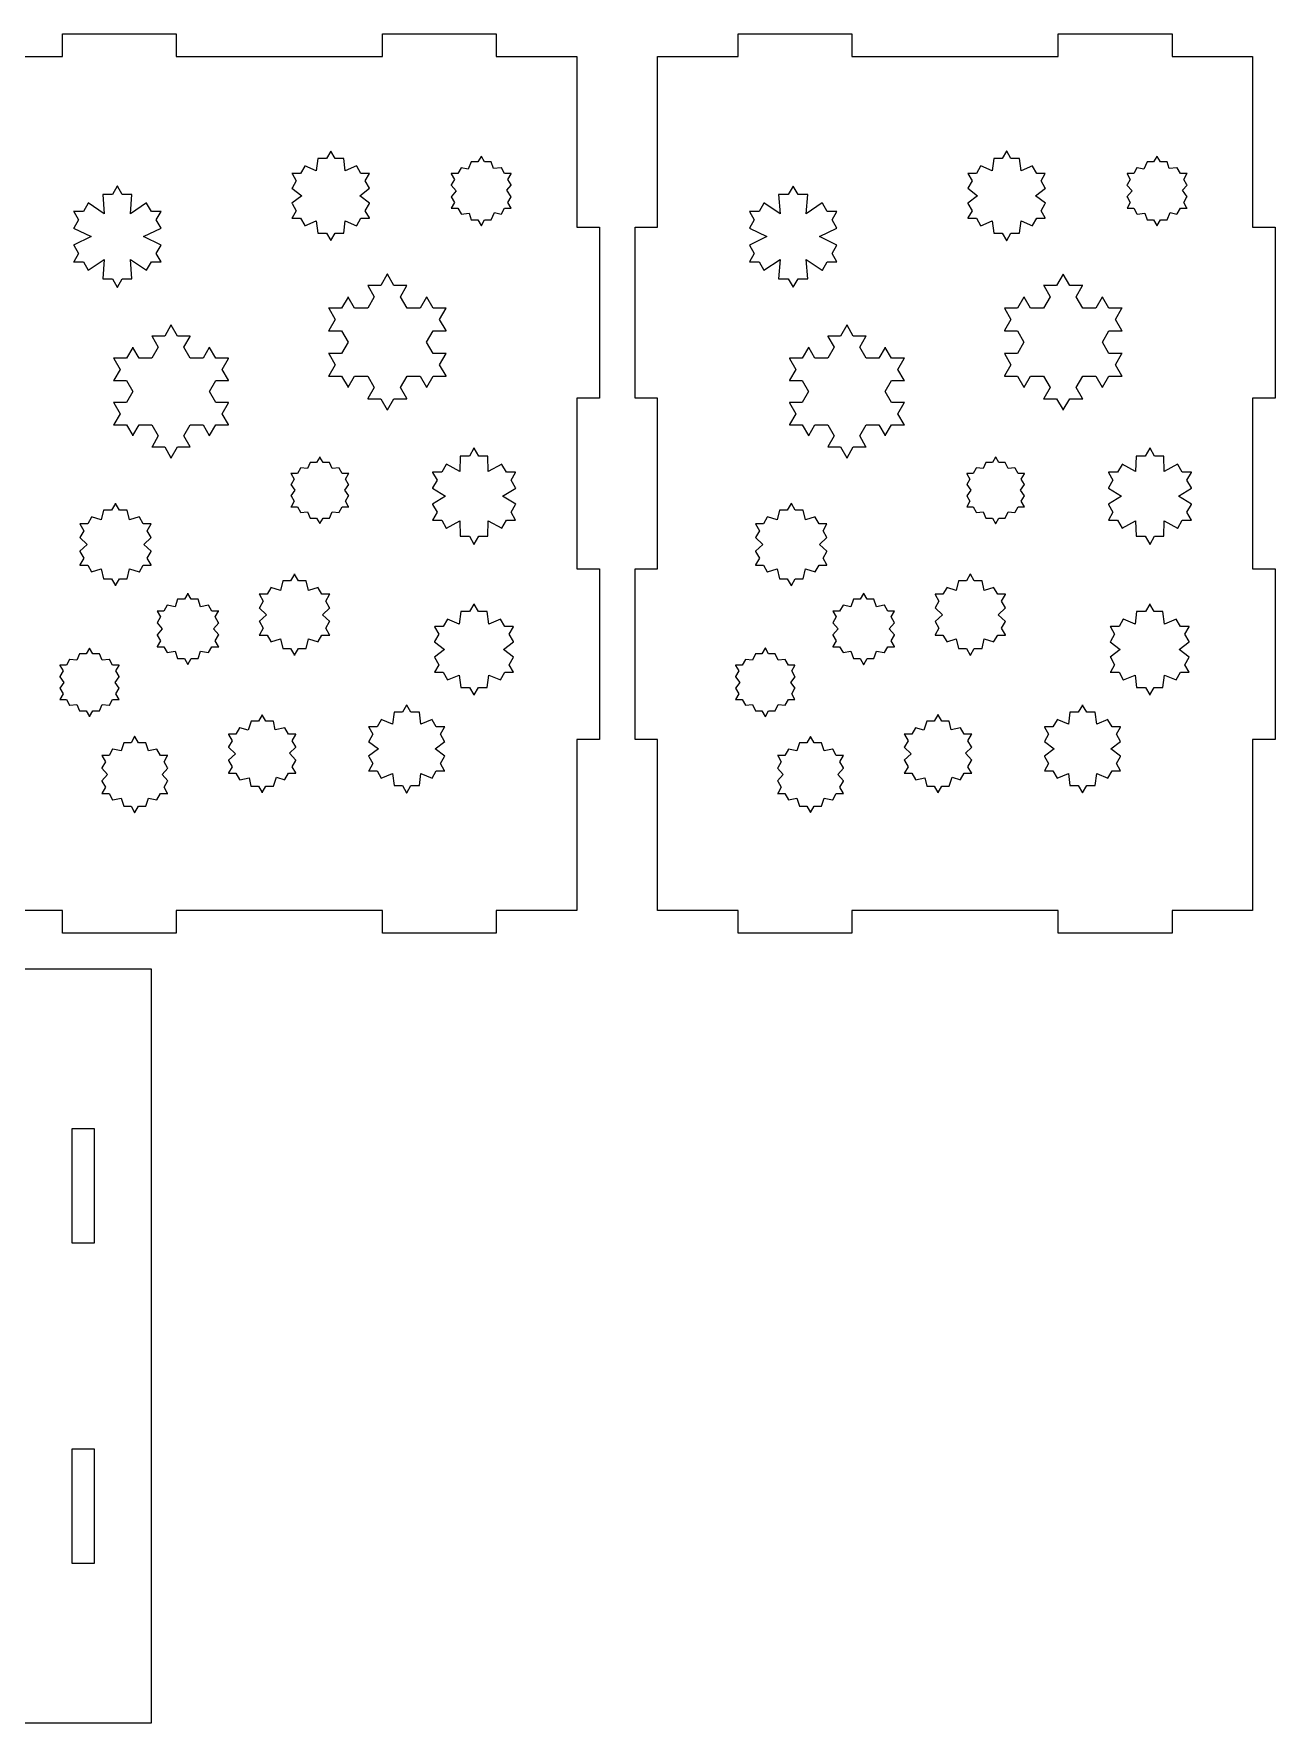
# Model space of a CAD drawing. Header units: millimetres. Extents: x 0 to 375, y -237 to 0.
# Drawn here: x 200.5 to 375, y -237.3 to 0 of the extents above; entities that cross this region are included whole.
import ezdxf

# ---------------------------------------------------------------- set-up
doc = ezdxf.new("R2010")
doc.units = ezdxf.units.MM
doc.layers.add('CUT', color=1, linetype='Continuous')

msp = doc.modelspace()

# ---------------------------------------------------------------- linework, layer by layer
at = {"layer": 'CUT'}
msp.add_lwpolyline([(193.18, -3.17), (204.5, -3.17), (204.5, 0), (220.5, 0), (220.5, -3.17), (249.5, -3.17), (249.5, 0), (265.5, 0), (265.5, -3.17), (276.82, -3.17), (276.82, -27.17), (280, -27.17), (280, -51.17), (276.82, -51.17), (276.82, -75.17), (280, -75.17), (280, -99.17), (276.82, -99.17), (276.82, -123.17), (265.5, -123.17), (265.5, -126.35), (265.5, -126.35), (249.5, -126.35), (249.5, -123.17), (220.5, -123.17), (220.5, -126.35), (204.5, -126.35), (204.5, -123.17), (193.18, -123.17)], dxfattribs=at)
for points in [[(360.5, -126.35), (344.5, -126.35), (344.5, -123.17), (315.5, -123.17), (315.5, -126.35), (299.5, -126.35), (299.5, -123.17), (288.18, -123.17), (288.18, -99.17), (285, -99.17), (285, -75.17), (288.18, -75.17), (288.18, -51.17), (285, -51.17), (285, -27.17), (288.18, -27.17), (288.18, -3.17), (299.5, -3.17), (299.5, 0), (315.5, 0), (315.5, -3.17), (344.5, -3.17), (344.5, 0), (360.5, 0), (360.5, -3.17), (371.82, -3.17), (371.82, -27.17), (375, -27.17), (375, -51.17), (371.82, -51.17), (371.82, -75.17), (375, -75.17), (375, -99.17), (371.82, -99.17), (371.82, -123.17), (360.5, -123.17), (360.5, -126.35)], [(236.8, -21.68), (236.78, -21.71), (238.17, -22.76), (236.78, -23.81), (236.8, -23.84), (237.39, -24.86), (236.8, -25.88), (236.78, -25.91), (236.81, -25.91), (237.99, -25.91), (238.58, -26.93), (238.6, -26.96), (240.2, -26.28), (240.42, -28.01), (240.45, -28.01), (241.63, -28.01), (242.22, -29.03), (242.23, -29.05), (242.25, -29.03), (242.84, -28.01), (244.02, -28.01), (244.05, -28.01), (244.27, -26.28), (245.87, -26.96), (245.89, -26.93), (246.48, -25.91), (247.66, -25.91), (247.68, -25.91), (247.67, -25.88), (247.08, -24.86), (247.67, -23.84), (247.69, -23.81), (246.3, -22.76), (247.69, -21.71), (247.67, -21.68), (247.08, -20.66), (247.67, -19.64), (247.68, -19.61), (247.66, -19.61), (246.48, -19.61), (245.89, -18.59), (245.87, -18.56), (244.27, -19.24), (244.05, -17.52), (244.02, -17.51), (242.84, -17.51), (242.25, -16.49), (242.23, -16.47), (242.22, -16.49), (241.63, -17.51), (240.45, -17.51), (240.42, -17.52), (240.2, -19.24), (238.6, -18.56), (238.58, -18.59), (237.99, -19.61), (236.81, -19.61), (236.78, -19.61), (236.8, -19.64), (237.39, -20.66), (236.8, -21.68)], [(331.8, -21.68), (331.78, -21.71), (333.17, -22.76), (331.78, -23.81), (331.8, -23.84), (332.39, -24.86), (331.8, -25.88), (331.78, -25.91), (331.81, -25.91), (332.99, -25.91), (333.58, -26.93), (333.6, -26.96), (335.2, -26.28), (335.42, -28.01), (335.45, -28.01), (336.63, -28.01), (337.22, -29.03), (337.23, -29.05), (337.25, -29.03), (337.84, -28.01), (339.02, -28.01), (339.05, -28.01), (339.27, -26.28), (340.87, -26.96), (340.89, -26.93), (341.48, -25.91), (342.66, -25.91), (342.68, -25.91), (342.67, -25.88), (342.08, -24.86), (342.67, -23.84), (342.69, -23.81), (341.3, -22.76), (342.69, -21.71), (342.67, -21.68), (342.08, -20.66), (342.67, -19.64), (342.68, -19.61), (342.66, -19.61), (341.48, -19.61), (340.89, -18.59), (340.87, -18.56), (339.27, -19.24), (339.05, -17.52), (339.02, -17.51), (337.84, -17.51), (337.25, -16.49), (337.23, -16.47), (337.22, -16.49), (336.63, -17.51), (335.45, -17.51), (335.42, -17.52), (335.2, -19.24), (333.6, -18.56), (333.58, -18.59), (332.99, -19.61), (331.81, -19.61), (331.78, -19.61), (331.8, -19.64), (332.39, -20.66), (331.8, -21.68)], [(259.18, -21.23), (259.16, -21.26), (259.88, -22.07), (259.16, -22.89), (259.18, -22.91), (259.63, -23.7), (259.18, -24.48), (259.17, -24.51), (259.2, -24.51), (260.1, -24.51), (260.55, -25.29), (260.57, -25.32), (261.67, -25.21), (261.98, -26.13), (262.01, -26.13), (262.91, -26.13), (263.37, -26.92), (263.38, -26.94), (263.4, -26.92), (263.85, -26.13), (264.76, -26.13), (264.79, -26.13), (265.24, -25.13), (266.19, -25.32), (266.21, -25.29), (266.66, -24.51), (267.57, -24.51), (267.6, -24.51), (267.59, -24.48), (267.13, -23.7), (267.59, -22.91), (267.6, -22.89), (266.96, -21.99), (267.6, -21.26), (267.59, -21.23), (267.13, -20.45), (267.59, -19.67), (267.6, -19.64), (267.57, -19.64), (266.66, -19.64), (266.21, -18.85), (266.19, -18.83), (265.1, -18.94), (264.79, -18.01), (264.76, -18.01), (263.85, -18.01), (263.4, -17.23), (263.38, -17.2), (263.37, -17.23), (262.91, -18.01), (262.01, -18.01), (261.98, -18.01), (261.53, -19.02), (260.57, -18.83), (260.55, -18.85), (260.1, -19.64), (259.2, -19.64), (259.17, -19.64), (259.18, -19.67), (259.63, -20.45), (259.18, -21.23)], [(354.18, -21.23), (354.16, -21.26), (354.88, -22.07), (354.16, -22.89), (354.18, -22.91), (354.63, -23.7), (354.18, -24.48), (354.17, -24.51), (354.2, -24.51), (355.1, -24.51), (355.55, -25.29), (355.57, -25.32), (356.67, -25.21), (356.98, -26.13), (357.01, -26.13), (357.91, -26.13), (358.37, -26.92), (358.38, -26.94), (358.4, -26.92), (358.85, -26.13), (359.76, -26.13), (359.79, -26.13), (360.24, -25.13), (361.19, -25.32), (361.21, -25.29), (361.66, -24.51), (362.57, -24.51), (362.6, -24.51), (362.59, -24.48), (362.13, -23.7), (362.59, -22.91), (362.6, -22.89), (361.96, -21.99), (362.6, -21.26), (362.59, -21.23), (362.13, -20.45), (362.59, -19.67), (362.6, -19.64), (362.57, -19.64), (361.66, -19.64), (361.21, -18.85), (361.19, -18.83), (360.1, -18.94), (359.79, -18.01), (359.76, -18.01), (358.85, -18.01), (358.4, -17.23), (358.38, -17.2), (358.37, -17.23), (357.91, -18.01), (357.01, -18.01), (356.98, -18.01), (356.53, -19.02), (355.57, -18.83), (355.55, -18.85), (355.1, -19.64), (354.2, -19.64), (354.17, -19.64), (354.18, -19.67), (354.63, -20.45), (354.18, -21.23)], [(206.1, -27.29), (206.08, -27.31), (208.54, -28.5), (206.08, -29.68), (206.1, -29.71), (206.76, -30.87), (206.1, -32.02), (206.08, -32.05), (206.11, -32.05), (207.45, -32.05), (208.12, -33.21), (208.13, -33.23), (210.39, -31.69), (210.18, -34.42), (210.21, -34.42), (211.55, -34.42), (212.22, -35.58), (212.23, -35.6), (212.25, -35.58), (212.92, -34.42), (214.25, -34.42), (214.28, -34.42), (214.08, -31.69), (216.33, -33.23), (216.35, -33.21), (217.02, -32.05), (218.35, -32.05), (218.38, -32.05), (218.37, -32.02), (217.7, -30.87), (218.37, -29.71), (218.38, -29.68), (215.92, -28.5), (218.38, -27.31), (218.37, -27.29), (217.7, -26.13), (218.37, -24.97), (218.38, -24.95), (218.35, -24.95), (217.02, -24.95), (216.35, -23.79), (216.33, -23.76), (214.08, -25.3), (214.28, -22.58), (214.25, -22.58), (212.92, -22.58), (212.25, -21.42), (212.23, -21.4), (212.22, -21.42), (211.55, -22.58), (210.21, -22.58), (210.18, -22.58), (210.39, -25.3), (208.13, -23.76), (208.12, -23.79), (207.45, -24.95), (206.11, -24.95), (206.08, -24.95), (206.1, -24.97), (206.76, -26.13), (206.1, -27.29)], [(301.1, -27.29), (301.08, -27.31), (303.54, -28.5), (301.08, -29.68), (301.1, -29.71), (301.76, -30.87), (301.1, -32.02), (301.08, -32.05), (301.11, -32.05), (302.45, -32.05), (303.12, -33.21), (303.13, -33.23), (305.39, -31.69), (305.18, -34.42), (305.21, -34.42), (306.55, -34.42), (307.22, -35.58), (307.23, -35.6), (307.25, -35.58), (307.92, -34.42), (309.25, -34.42), (309.28, -34.42), (309.08, -31.69), (311.33, -33.23), (311.35, -33.21), (312.02, -32.05), (313.35, -32.05), (313.38, -32.05), (313.37, -32.02), (312.7, -30.87), (313.37, -29.71), (313.38, -29.68), (310.92, -28.5), (313.38, -27.31), (313.37, -27.29), (312.7, -26.13), (313.37, -24.97), (313.38, -24.95), (313.35, -24.95), (312.02, -24.95), (311.35, -23.79), (311.33, -23.76), (309.08, -25.3), (309.28, -22.58), (309.25, -22.58), (307.92, -22.58), (307.25, -21.42), (307.23, -21.4), (307.22, -21.42), (306.55, -22.58), (305.21, -22.58), (305.18, -22.58), (305.39, -25.3), (303.13, -23.76), (303.12, -23.79), (302.45, -24.95), (301.11, -24.95), (301.08, -24.95), (301.1, -24.97), (301.76, -26.13), (301.1, -27.29)], [(241.94, -44.93), (242.84, -46.5), (241.94, -48.06), (241.92, -48.09), (241.95, -48.09), (243.76, -48.09), (244.66, -49.65), (244.68, -49.68), (244.69, -49.65), (245.59, -48.09), (247.43, -48.09), (248.35, -49.68), (247.45, -51.24), (247.43, -51.27), (247.46, -51.27), (249.27, -51.27), (250.17, -52.83), (250.19, -52.86), (250.2, -52.83), (251.11, -51.27), (252.91, -51.27), (252.94, -51.27), (252.93, -51.24), (252.03, -49.68), (252.95, -48.09), (254.78, -48.09), (255.69, -49.65), (255.7, -49.68), (255.72, -49.65), (256.62, -48.09), (258.43, -48.09), (258.46, -48.09), (258.44, -48.06), (257.54, -46.5), (258.44, -44.93), (258.46, -44.91), (258.43, -44.91), (256.62, -44.91), (255.7, -43.31), (256.62, -41.72), (258.43, -41.72), (258.46, -41.72), (258.44, -41.69), (257.54, -40.13), (258.44, -38.57), (258.46, -38.54), (258.43, -38.54), (256.62, -38.54), (255.72, -36.98), (255.7, -36.95), (255.69, -36.98), (254.78, -38.54), (252.95, -38.54), (252.03, -36.95), (252.93, -35.38), (252.94, -35.36), (252.91, -35.36), (251.11, -35.36), (250.2, -33.79), (250.19, -33.77), (250.17, -33.79), (249.27, -35.36), (247.46, -35.36), (247.43, -35.36), (247.45, -35.38), (248.35, -36.95), (247.43, -38.54), (245.59, -38.54), (244.69, -36.98), (244.68, -36.95), (244.66, -36.98), (243.76, -38.54), (241.95, -38.54), (241.92, -38.54), (241.94, -38.57), (242.84, -40.13), (241.94, -41.69), (241.92, -41.72), (241.95, -41.72), (243.76, -41.72), (244.68, -43.31), (243.76, -44.91), (241.95, -44.91), (241.92, -44.91), (241.94, -44.93)], [(336.94, -44.93), (337.84, -46.5), (336.94, -48.06), (336.92, -48.09), (336.95, -48.09), (338.76, -48.09), (339.66, -49.65), (339.68, -49.68), (339.69, -49.65), (340.59, -48.09), (342.43, -48.09), (343.35, -49.68), (342.45, -51.24), (342.43, -51.27), (342.46, -51.27), (344.27, -51.27), (345.17, -52.83), (345.19, -52.86), (345.2, -52.83), (346.11, -51.27), (347.91, -51.27), (347.94, -51.27), (347.93, -51.24), (347.03, -49.68), (347.95, -48.09), (349.78, -48.09), (350.69, -49.65), (350.7, -49.68), (350.72, -49.65), (351.62, -48.09), (353.43, -48.09), (353.46, -48.09), (353.44, -48.06), (352.54, -46.5), (353.44, -44.93), (353.46, -44.91), (353.43, -44.91), (351.62, -44.91), (350.7, -43.31), (351.62, -41.72), (353.43, -41.72), (353.46, -41.72), (353.44, -41.69), (352.54, -40.13), (353.44, -38.57), (353.46, -38.54), (353.43, -38.54), (351.62, -38.54), (350.72, -36.98), (350.7, -36.95), (350.69, -36.98), (349.78, -38.54), (347.95, -38.54), (347.03, -36.95), (347.93, -35.38), (347.94, -35.36), (347.91, -35.36), (346.11, -35.36), (345.2, -33.79), (345.19, -33.77), (345.17, -33.79), (344.27, -35.36), (342.46, -35.36), (342.43, -35.36), (342.45, -35.38), (343.35, -36.95), (342.43, -38.54), (340.59, -38.54), (339.69, -36.98), (339.68, -36.95), (339.66, -36.98), (338.76, -38.54), (336.95, -38.54), (336.92, -38.54), (336.94, -38.57), (337.84, -40.13), (336.94, -41.69), (336.92, -41.72), (336.95, -41.72), (338.76, -41.72), (339.68, -43.31), (338.76, -44.91), (336.95, -44.91), (336.92, -44.91), (336.94, -44.93)], [(211.72, -51.84), (212.61, -53.37), (211.72, -54.89), (211.71, -54.92), (211.74, -54.92), (213.5, -54.92), (214.39, -56.45), (214.4, -56.48), (214.42, -56.45), (215.3, -54.92), (217.1, -54.92), (217.99, -56.48), (217.11, -58.01), (217.1, -58.03), (217.13, -58.03), (218.89, -58.03), (219.77, -59.56), (219.79, -59.59), (219.81, -59.56), (220.69, -58.03), (222.45, -58.03), (222.48, -58.03), (222.47, -58.01), (221.59, -56.48), (222.48, -54.92), (224.28, -54.92), (225.16, -56.45), (225.18, -56.48), (225.19, -56.45), (226.08, -54.92), (227.84, -54.92), (227.87, -54.92), (227.86, -54.89), (226.97, -53.37), (227.86, -51.84), (227.87, -51.81), (227.84, -51.81), (226.08, -51.81), (225.18, -50.26), (226.08, -48.7), (227.84, -48.7), (227.87, -48.7), (227.86, -48.67), (226.97, -47.15), (227.86, -45.62), (227.87, -45.59), (227.84, -45.59), (226.08, -45.59), (225.19, -44.06), (225.18, -44.04), (225.16, -44.06), (224.28, -45.59), (222.48, -45.59), (221.59, -44.03), (222.47, -42.51), (222.48, -42.48), (222.45, -42.48), (220.69, -42.48), (219.81, -40.95), (219.79, -40.93), (219.77, -40.95), (218.89, -42.48), (217.13, -42.48), (217.1, -42.48), (217.11, -42.51), (217.99, -44.03), (217.1, -45.59), (215.3, -45.59), (214.42, -44.06), (214.4, -44.04), (214.39, -44.06), (213.5, -45.59), (211.74, -45.59), (211.71, -45.59), (211.72, -45.62), (212.61, -47.15), (211.72, -48.67), (211.71, -48.7), (211.74, -48.7), (213.5, -48.7), (214.4, -50.26), (213.5, -51.81), (211.74, -51.81), (211.71, -51.81), (211.72, -51.84)], [(306.72, -51.84), (307.61, -53.37), (306.72, -54.89), (306.71, -54.92), (306.74, -54.92), (308.5, -54.92), (309.39, -56.45), (309.4, -56.48), (309.42, -56.45), (310.3, -54.92), (312.1, -54.92), (312.99, -56.48), (312.11, -58.01), (312.1, -58.03), (312.13, -58.03), (313.89, -58.03), (314.77, -59.56), (314.79, -59.59), (314.81, -59.56), (315.69, -58.03), (317.45, -58.03), (317.48, -58.03), (317.47, -58.01), (316.59, -56.48), (317.48, -54.92), (319.28, -54.92), (320.16, -56.45), (320.18, -56.48), (320.19, -56.45), (321.08, -54.92), (322.84, -54.92), (322.87, -54.92), (322.86, -54.89), (321.97, -53.37), (322.86, -51.84), (322.87, -51.81), (322.84, -51.81), (321.08, -51.81), (320.18, -50.26), (321.08, -48.7), (322.84, -48.7), (322.87, -48.7), (322.86, -48.67), (321.97, -47.15), (322.86, -45.62), (322.87, -45.59), (322.84, -45.59), (321.08, -45.59), (320.19, -44.06), (320.18, -44.04), (320.16, -44.06), (319.28, -45.59), (317.48, -45.59), (316.59, -44.03), (317.47, -42.51), (317.48, -42.48), (317.45, -42.48), (315.69, -42.48), (314.81, -40.95), (314.79, -40.93), (314.77, -40.95), (313.89, -42.48), (312.13, -42.48), (312.1, -42.48), (312.11, -42.51), (312.99, -44.03), (312.1, -45.59), (310.3, -45.59), (309.42, -44.06), (309.4, -44.04), (309.39, -44.06), (308.5, -45.59), (306.74, -45.59), (306.71, -45.59), (306.72, -45.62), (307.61, -47.15), (306.72, -48.67), (306.71, -48.7), (306.74, -48.7), (308.5, -48.7), (309.4, -50.26), (308.5, -51.81), (306.74, -51.81), (306.71, -51.81), (306.72, -51.84)], [(256.55, -63.81), (256.54, -63.84), (258.38, -64.97), (256.54, -66.09), (256.55, -66.12), (257.18, -67.22), (256.55, -68.31), (256.54, -68.34), (256.57, -68.34), (257.83, -68.34), (258.47, -69.44), (258.48, -69.46), (260.38, -68.43), (260.43, -70.59), (260.46, -70.59), (261.73, -70.59), (262.36, -71.69), (262.38, -71.71), (262.4, -71.69), (263.03, -70.59), (264.3, -70.59), (264.33, -70.59), (264.38, -68.43), (266.28, -69.46), (266.29, -69.44), (266.93, -68.34), (268.2, -68.34), (268.22, -68.34), (268.21, -68.31), (267.58, -67.22), (268.21, -66.12), (268.23, -66.09), (266.38, -64.97), (268.23, -63.84), (268.21, -63.81), (267.58, -62.71), (268.21, -61.62), (268.22, -61.59), (268.2, -61.59), (266.93, -61.59), (266.29, -60.49), (266.28, -60.47), (264.38, -61.5), (264.33, -59.34), (264.3, -59.34), (263.03, -59.34), (262.4, -58.24), (262.38, -58.22), (262.36, -58.24), (261.73, -59.34), (260.46, -59.34), (260.43, -59.34), (260.38, -61.5), (258.48, -60.47), (258.47, -60.49), (257.83, -61.59), (256.57, -61.59), (256.54, -61.59), (256.55, -61.62), (257.18, -62.71), (256.55, -63.81)], [(351.55, -63.81), (351.54, -63.84), (353.38, -64.97), (351.54, -66.09), (351.55, -66.12), (352.18, -67.22), (351.55, -68.31), (351.54, -68.34), (351.57, -68.34), (352.83, -68.34), (353.47, -69.44), (353.48, -69.46), (355.38, -68.43), (355.43, -70.59), (355.46, -70.59), (356.73, -70.59), (357.36, -71.69), (357.38, -71.71), (357.4, -71.69), (358.03, -70.59), (359.3, -70.59), (359.33, -70.59), (359.38, -68.43), (361.28, -69.46), (361.29, -69.44), (361.93, -68.34), (363.2, -68.34), (363.22, -68.34), (363.21, -68.31), (362.58, -67.22), (363.21, -66.12), (363.23, -66.09), (361.38, -64.97), (363.23, -63.84), (363.21, -63.81), (362.58, -62.71), (363.21, -61.62), (363.22, -61.59), (363.2, -61.59), (361.93, -61.59), (361.29, -60.49), (361.28, -60.47), (359.38, -61.5), (359.33, -59.34), (359.3, -59.34), (358.03, -59.34), (357.4, -58.24), (357.38, -58.22), (357.36, -58.24), (356.73, -59.34), (355.46, -59.34), (355.43, -59.34), (355.38, -61.5), (353.48, -60.47), (353.47, -60.49), (352.83, -61.59), (351.57, -61.59), (351.54, -61.59), (351.55, -61.62), (352.18, -62.71), (351.55, -63.81)], [(236.65, -63.31), (236.64, -63.34), (237.2, -64.12), (236.64, -64.9), (236.65, -64.93), (237.09, -65.68), (236.65, -66.44), (236.64, -66.46), (236.67, -66.46), (237.54, -66.46), (237.97, -67.22), (237.99, -67.24), (238.95, -67.15), (239.34, -68.03), (239.37, -68.03), (240.24, -68.03), (240.68, -68.78), (240.7, -68.81), (240.71, -68.78), (241.15, -68.03), (242.02, -68.03), (242.05, -68.03), (242.44, -67.15), (243.4, -67.24), (243.42, -67.22), (243.85, -66.46), (244.72, -66.46), (244.75, -66.46), (244.74, -66.44), (244.3, -65.68), (244.74, -64.93), (244.75, -64.9), (244.19, -64.12), (244.75, -63.34), (244.74, -63.31), (244.3, -62.56), (244.74, -61.8), (244.75, -61.78), (244.72, -61.78), (243.85, -61.78), (243.42, -61.02), (243.4, -61), (242.44, -61.09), (242.05, -60.22), (242.02, -60.21), (241.15, -60.21), (240.71, -59.46), (240.7, -59.44), (240.68, -59.46), (240.24, -60.21), (239.37, -60.21), (239.34, -60.22), (238.95, -61.09), (237.99, -61), (237.97, -61.02), (237.54, -61.78), (236.67, -61.78), (236.64, -61.78), (236.65, -61.8), (237.09, -62.56), (236.65, -63.31)], [(331.65, -63.31), (331.64, -63.34), (332.2, -64.12), (331.64, -64.9), (331.65, -64.93), (332.09, -65.68), (331.65, -66.44), (331.64, -66.46), (331.67, -66.46), (332.54, -66.46), (332.97, -67.22), (332.99, -67.24), (333.95, -67.15), (334.34, -68.03), (334.37, -68.03), (335.24, -68.03), (335.68, -68.78), (335.7, -68.81), (335.71, -68.78), (336.15, -68.03), (337.02, -68.03), (337.05, -68.03), (337.44, -67.15), (338.4, -67.24), (338.42, -67.22), (338.85, -66.46), (339.72, -66.46), (339.75, -66.46), (339.74, -66.44), (339.3, -65.68), (339.74, -64.93), (339.75, -64.9), (339.19, -64.12), (339.75, -63.34), (339.74, -63.31), (339.3, -62.56), (339.74, -61.8), (339.75, -61.78), (339.72, -61.78), (338.85, -61.78), (338.42, -61.02), (338.4, -61), (337.44, -61.09), (337.05, -60.22), (337.02, -60.21), (336.15, -60.21), (335.71, -59.46), (335.7, -59.44), (335.68, -59.46), (335.24, -60.21), (334.37, -60.21), (334.34, -60.22), (333.95, -61.09), (332.99, -61), (332.97, -61.02), (332.54, -61.78), (331.67, -61.78), (331.64, -61.78), (331.65, -61.8), (332.09, -62.56), (331.65, -63.31)], [(206.96, -70.75), (206.94, -70.77), (207.98, -71.74), (206.94, -72.71), (206.96, -72.73), (207.5, -73.67), (206.96, -74.61), (206.94, -74.64), (206.97, -74.64), (208.06, -74.64), (208.6, -75.58), (208.62, -75.6), (209.97, -75.18), (210.29, -76.57), (210.32, -76.57), (211.4, -76.57), (211.95, -77.51), (211.96, -77.54), (211.98, -77.51), (212.52, -76.57), (213.6, -76.57), (213.63, -76.57), (213.95, -75.18), (215.31, -75.6), (215.33, -75.58), (215.87, -74.64), (216.95, -74.64), (216.98, -74.64), (216.97, -74.61), (216.43, -73.67), (216.97, -72.73), (216.98, -72.71), (215.94, -71.74), (216.98, -70.77), (216.97, -70.75), (216.43, -69.81), (216.97, -68.87), (216.98, -68.84), (216.95, -68.84), (215.87, -68.84), (215.33, -67.9), (215.31, -67.88), (213.95, -68.3), (213.63, -66.91), (213.6, -66.91), (212.52, -66.91), (211.98, -65.97), (211.96, -65.94), (211.95, -65.97), (211.4, -66.91), (210.32, -66.91), (210.29, -66.91), (209.97, -68.3), (208.62, -67.88), (208.6, -67.9), (208.06, -68.84), (206.97, -68.84), (206.94, -68.84), (206.96, -68.87), (207.5, -69.81), (206.96, -70.75)], [(301.96, -70.75), (301.94, -70.77), (302.98, -71.74), (301.94, -72.71), (301.96, -72.73), (302.5, -73.67), (301.96, -74.61), (301.94, -74.64), (301.97, -74.64), (303.06, -74.64), (303.6, -75.58), (303.62, -75.6), (304.97, -75.18), (305.29, -76.57), (305.32, -76.57), (306.4, -76.57), (306.95, -77.51), (306.96, -77.54), (306.98, -77.51), (307.52, -76.57), (308.6, -76.57), (308.63, -76.57), (308.95, -75.18), (310.31, -75.6), (310.33, -75.58), (310.87, -74.64), (311.95, -74.64), (311.98, -74.64), (311.97, -74.61), (311.43, -73.67), (311.97, -72.73), (311.98, -72.71), (310.94, -71.74), (311.98, -70.77), (311.97, -70.75), (311.43, -69.81), (311.97, -68.87), (311.98, -68.84), (311.95, -68.84), (310.87, -68.84), (310.33, -67.9), (310.31, -67.88), (308.95, -68.3), (308.63, -66.91), (308.6, -66.91), (307.52, -66.91), (306.98, -65.97), (306.96, -65.94), (306.95, -65.97), (306.4, -66.91), (305.32, -66.91), (305.29, -66.91), (304.97, -68.3), (303.62, -67.88), (303.6, -67.9), (303.06, -68.84), (301.97, -68.84), (301.94, -68.84), (301.96, -68.87), (302.5, -69.81), (301.96, -70.75)], [(232.2, -78.78), (232.73, -79.7), (232.2, -80.63), (232.18, -80.66), (233.21, -81.61), (232.18, -82.57), (232.2, -82.59), (232.73, -83.52), (232.2, -84.44), (232.18, -84.47), (232.21, -84.47), (233.28, -84.47), (233.82, -85.4), (233.83, -85.42), (235.17, -85.01), (235.49, -86.38), (235.52, -86.38), (236.58, -86.38), (237.12, -87.3), (237.14, -87.33), (237.15, -87.3), (237.69, -86.38), (238.75, -86.38), (238.79, -86.38), (239.1, -85.01), (240.44, -85.42), (240.45, -85.4), (240.99, -84.47), (242.06, -84.47), (242.09, -84.47), (242.07, -84.44), (241.54, -83.52), (242.07, -82.59), (242.09, -82.57), (241.06, -81.61), (242.09, -80.66), (242.07, -80.63), (241.54, -79.7), (242.07, -78.78), (242.09, -78.75), (242.06, -78.75), (240.99, -78.75), (240.45, -77.83), (240.44, -77.8), (239.1, -78.21), (238.79, -76.85), (238.75, -76.84), (237.69, -76.84), (237.15, -75.92), (237.14, -75.89), (237.12, -75.92), (236.58, -76.84), (235.52, -76.84), (235.49, -76.85), (235.17, -78.21), (233.83, -77.8), (233.82, -77.83), (233.28, -78.75), (232.21, -78.75), (232.18, -78.75), (232.2, -78.78)], [(327.2, -78.78), (327.73, -79.7), (327.2, -80.63), (327.18, -80.66), (328.21, -81.61), (327.18, -82.57), (327.2, -82.59), (327.73, -83.52), (327.2, -84.44), (327.18, -84.47), (327.21, -84.47), (328.28, -84.47), (328.82, -85.4), (328.83, -85.42), (330.17, -85.01), (330.49, -86.38), (330.52, -86.38), (331.58, -86.38), (332.12, -87.3), (332.14, -87.33), (332.15, -87.3), (332.69, -86.38), (333.75, -86.38), (333.79, -86.38), (334.1, -85.01), (335.44, -85.42), (335.45, -85.4), (335.99, -84.47), (337.06, -84.47), (337.09, -84.47), (337.07, -84.44), (336.54, -83.52), (337.07, -82.59), (337.09, -82.57), (336.06, -81.61), (337.09, -80.66), (337.07, -80.63), (336.54, -79.7), (337.07, -78.78), (337.09, -78.75), (337.06, -78.75), (335.99, -78.75), (335.45, -77.83), (335.44, -77.8), (334.1, -78.21), (333.79, -76.85), (333.75, -76.84), (332.69, -76.84), (332.15, -75.92), (332.14, -75.89), (332.12, -75.92), (331.58, -76.84), (330.52, -76.84), (330.49, -76.85), (330.17, -78.21), (328.83, -77.8), (328.82, -77.83), (328.28, -78.75), (327.21, -78.75), (327.18, -78.75), (327.2, -78.78)], [(217.82, -82.74), (217.81, -82.77), (218.54, -83.6), (217.81, -84.44), (217.82, -84.47), (218.29, -85.27), (217.82, -86.08), (217.81, -86.11), (217.84, -86.11), (218.77, -86.11), (219.24, -86.92), (219.25, -86.94), (220.34, -86.72), (220.7, -87.78), (220.73, -87.78), (221.66, -87.78), (222.13, -88.59), (222.14, -88.61), (222.16, -88.59), (222.63, -87.78), (223.56, -87.78), (223.59, -87.78), (223.94, -86.72), (225.04, -86.94), (225.05, -86.92), (225.52, -86.11), (226.45, -86.11), (226.48, -86.11), (226.47, -86.08), (226, -85.27), (226.47, -84.47), (226.48, -84.44), (225.74, -83.6), (226.48, -82.77), (226.47, -82.74), (226, -81.93), (226.47, -81.13), (226.48, -81.1), (226.45, -81.1), (225.52, -81.1), (225.05, -80.29), (225.04, -80.26), (223.94, -80.49), (223.59, -79.43), (223.56, -79.43), (222.63, -79.43), (222.16, -78.62), (222.14, -78.6), (222.13, -78.62), (221.66, -79.43), (220.73, -79.43), (220.7, -79.43), (220.34, -80.49), (219.25, -80.26), (219.24, -80.29), (218.77, -81.1), (217.84, -81.1), (217.81, -81.1), (217.82, -81.13), (218.29, -81.93), (217.82, -82.74)], [(256.82, -85.4), (256.81, -85.43), (258.22, -86.5), (256.81, -87.57), (256.82, -87.6), (257.42, -88.64), (256.82, -89.68), (256.81, -89.71), (256.84, -89.71), (258.04, -89.71), (258.64, -90.75), (258.66, -90.78), (260.29, -90.09), (260.51, -91.85), (260.54, -91.85), (261.74, -91.85), (262.35, -92.89), (262.36, -92.91), (262.38, -92.89), (262.98, -91.85), (264.18, -91.85), (264.21, -91.85), (264.43, -90.09), (266.07, -90.78), (266.08, -90.75), (266.68, -89.71), (267.89, -89.71), (267.92, -89.71), (267.9, -89.68), (267.3, -88.64), (267.9, -87.6), (267.92, -87.57), (266.5, -86.5), (267.92, -85.43), (267.9, -85.4), (267.3, -84.36), (267.9, -83.32), (267.92, -83.3), (267.89, -83.29), (266.68, -83.29), (266.08, -82.25), (266.07, -82.23), (264.43, -82.92), (264.21, -81.16), (264.18, -81.16), (262.98, -81.16), (262.38, -80.12), (262.36, -80.09), (262.35, -80.12), (261.74, -81.16), (260.54, -81.16), (260.51, -81.16), (260.29, -82.92), (258.66, -82.23), (258.64, -82.25), (258.04, -83.29), (256.84, -83.29), (256.81, -83.3), (256.82, -83.32), (257.42, -84.36), (256.82, -85.4)], [(312.82, -82.74), (312.81, -82.77), (313.54, -83.6), (312.81, -84.44), (312.82, -84.47), (313.29, -85.27), (312.82, -86.08), (312.81, -86.11), (312.84, -86.11), (313.77, -86.11), (314.24, -86.92), (314.25, -86.94), (315.34, -86.72), (315.7, -87.78), (315.73, -87.78), (316.66, -87.78), (317.13, -88.59), (317.14, -88.61), (317.16, -88.59), (317.63, -87.78), (318.56, -87.78), (318.59, -87.78), (318.94, -86.72), (320.04, -86.94), (320.05, -86.92), (320.52, -86.11), (321.45, -86.11), (321.48, -86.11), (321.47, -86.08), (321, -85.27), (321.47, -84.47), (321.48, -84.44), (320.74, -83.6), (321.48, -82.77), (321.47, -82.74), (321, -81.93), (321.47, -81.13), (321.48, -81.1), (321.45, -81.1), (320.52, -81.1), (320.05, -80.29), (320.04, -80.26), (318.94, -80.49), (318.59, -79.43), (318.56, -79.43), (317.63, -79.43), (317.16, -78.62), (317.14, -78.6), (317.13, -78.62), (316.66, -79.43), (315.73, -79.43), (315.7, -79.43), (315.34, -80.49), (314.25, -80.26), (314.24, -80.29), (313.77, -81.1), (312.84, -81.1), (312.81, -81.1), (312.82, -81.13), (313.29, -81.93), (312.82, -82.74)], [(351.82, -85.4), (351.81, -85.43), (353.22, -86.5), (351.81, -87.57), (351.82, -87.6), (352.42, -88.64), (351.82, -89.68), (351.81, -89.71), (351.84, -89.71), (353.04, -89.71), (353.64, -90.75), (353.66, -90.78), (355.29, -90.09), (355.51, -91.85), (355.54, -91.85), (356.74, -91.85), (357.35, -92.89), (357.36, -92.91), (357.38, -92.89), (357.98, -91.85), (359.18, -91.85), (359.21, -91.85), (359.43, -90.09), (361.07, -90.78), (361.08, -90.75), (361.68, -89.71), (362.89, -89.71), (362.92, -89.71), (362.9, -89.68), (362.3, -88.64), (362.9, -87.6), (362.92, -87.57), (361.5, -86.5), (362.92, -85.43), (362.9, -85.4), (362.3, -84.36), (362.9, -83.32), (362.92, -83.3), (362.89, -83.29), (361.68, -83.29), (361.08, -82.25), (361.07, -82.23), (359.43, -82.92), (359.21, -81.16), (359.18, -81.16), (357.98, -81.16), (357.38, -80.12), (357.36, -80.09), (357.35, -80.12), (356.74, -81.16), (355.54, -81.16), (355.51, -81.16), (355.29, -82.92), (353.66, -82.23), (353.64, -82.25), (353.04, -83.29), (351.84, -83.29), (351.81, -83.3), (351.82, -83.32), (352.42, -84.36), (351.82, -85.4)], [(204.15, -90.29), (204.14, -90.32), (204.72, -91.12), (204.14, -91.93), (204.15, -91.95), (204.6, -92.73), (204.15, -93.51), (204.14, -93.53), (204.17, -93.53), (205.07, -93.53), (205.51, -94.31), (205.53, -94.34), (206.52, -94.24), (206.93, -95.14), (206.96, -95.14), (207.85, -95.14), (208.3, -95.92), (208.32, -95.95), (208.33, -95.92), (208.78, -95.14), (209.68, -95.14), (209.71, -95.14), (210.12, -94.24), (211.1, -94.34), (211.12, -94.31), (211.57, -93.53), (212.46, -93.53), (212.49, -93.53), (212.48, -93.51), (212.03, -92.73), (212.48, -91.95), (212.5, -91.93), (211.92, -91.12), (212.5, -90.32), (212.48, -90.29), (212.03, -89.51), (212.48, -88.74), (212.49, -88.71), (212.46, -88.71), (211.57, -88.71), (211.12, -87.93), (211.1, -87.91), (210.12, -88), (209.71, -87.1), (209.68, -87.1), (208.78, -87.1), (208.33, -86.32), (208.32, -86.3), (208.3, -86.32), (207.85, -87.1), (206.96, -87.1), (206.93, -87.1), (206.52, -88), (205.53, -87.91), (205.51, -87.93), (205.07, -88.71), (204.17, -88.71), (204.14, -88.71), (204.15, -88.74), (204.6, -89.51), (204.15, -90.29)], [(299.15, -90.29), (299.14, -90.32), (299.72, -91.12), (299.14, -91.93), (299.15, -91.95), (299.6, -92.73), (299.15, -93.51), (299.14, -93.53), (299.17, -93.53), (300.07, -93.53), (300.51, -94.31), (300.53, -94.34), (301.52, -94.24), (301.93, -95.14), (301.96, -95.14), (302.85, -95.14), (303.3, -95.92), (303.32, -95.95), (303.33, -95.92), (303.78, -95.14), (304.68, -95.14), (304.71, -95.14), (305.12, -94.24), (306.1, -94.34), (306.12, -94.31), (306.57, -93.53), (307.46, -93.53), (307.49, -93.53), (307.48, -93.51), (307.03, -92.73), (307.48, -91.95), (307.5, -91.93), (306.92, -91.12), (307.5, -90.32), (307.48, -90.29), (307.03, -89.51), (307.48, -88.74), (307.49, -88.71), (307.46, -88.71), (306.57, -88.71), (306.12, -87.93), (306.1, -87.91), (305.12, -88), (304.71, -87.1), (304.68, -87.1), (303.78, -87.1), (303.33, -86.32), (303.32, -86.3), (303.3, -86.32), (302.85, -87.1), (301.96, -87.1), (301.93, -87.1), (301.52, -88), (300.53, -87.91), (300.51, -87.93), (300.07, -88.71), (299.17, -88.71), (299.14, -88.71), (299.15, -88.74), (299.6, -89.51), (299.15, -90.29)], [(247.58, -99.41), (247.56, -99.44), (248.92, -100.47), (247.56, -101.5), (247.58, -101.52), (248.15, -102.53), (247.58, -103.53), (247.56, -103.55), (247.59, -103.56), (248.75, -103.56), (249.33, -104.56), (249.34, -104.58), (250.92, -103.92), (251.13, -105.61), (251.16, -105.62), (252.32, -105.62), (252.89, -106.62), (252.91, -106.64), (252.93, -106.62), (253.5, -105.62), (254.66, -105.62), (254.69, -105.61), (254.9, -103.92), (256.48, -104.58), (256.49, -104.56), (257.07, -103.56), (258.23, -103.56), (258.26, -103.55), (258.24, -103.53), (257.67, -102.53), (258.24, -101.52), (258.26, -101.5), (256.9, -100.47), (258.26, -99.44), (258.24, -99.41), (257.67, -98.41), (258.24, -97.41), (258.26, -97.38), (258.23, -97.38), (257.07, -97.38), (256.49, -96.38), (256.48, -96.35), (254.9, -97.01), (254.69, -95.32), (254.66, -95.32), (253.5, -95.32), (252.93, -94.32), (252.91, -94.29), (252.89, -94.32), (252.32, -95.32), (251.16, -95.32), (251.13, -95.32), (250.92, -97.01), (249.34, -96.35), (249.33, -96.38), (248.75, -97.38), (247.59, -97.38), (247.56, -97.38), (247.58, -97.41), (248.15, -98.41), (247.58, -99.41)], [(342.58, -99.41), (342.56, -99.44), (343.92, -100.47), (342.56, -101.5), (342.58, -101.52), (343.15, -102.53), (342.58, -103.53), (342.56, -103.55), (342.59, -103.56), (343.75, -103.56), (344.33, -104.56), (344.34, -104.58), (345.92, -103.92), (346.13, -105.61), (346.16, -105.62), (347.32, -105.62), (347.89, -106.62), (347.91, -106.64), (347.93, -106.62), (348.5, -105.62), (349.66, -105.62), (349.69, -105.61), (349.9, -103.92), (351.48, -104.58), (351.49, -104.56), (352.07, -103.56), (353.23, -103.56), (353.26, -103.55), (353.24, -103.53), (352.67, -102.53), (353.24, -101.52), (353.26, -101.5), (351.9, -100.47), (353.26, -99.44), (353.24, -99.41), (352.67, -98.41), (353.24, -97.41), (353.26, -97.38), (353.23, -97.38), (352.07, -97.38), (351.49, -96.38), (351.48, -96.35), (349.9, -97.01), (349.69, -95.32), (349.66, -95.32), (348.5, -95.32), (347.93, -94.32), (347.91, -94.29), (347.89, -94.32), (347.32, -95.32), (346.16, -95.32), (346.13, -95.32), (345.92, -97.01), (344.34, -96.35), (344.33, -96.38), (343.75, -97.38), (342.59, -97.38), (342.56, -97.38), (342.58, -97.41), (343.15, -98.41), (342.58, -99.41)], [(227.87, -100.2), (227.85, -100.23), (228.84, -101.14), (227.85, -102.06), (227.87, -102.08), (228.38, -102.97), (227.87, -103.85), (227.85, -103.88), (227.88, -103.88), (228.91, -103.88), (229.42, -104.77), (229.43, -104.79), (230.74, -104.52), (231.01, -105.71), (231.05, -105.71), (232.07, -105.71), (232.58, -106.59), (232.59, -106.62), (232.61, -106.59), (233.12, -105.71), (234.14, -105.71), (234.17, -105.71), (234.59, -104.43), (235.76, -104.79), (235.77, -104.77), (236.28, -103.88), (237.3, -103.88), (237.33, -103.88), (237.32, -103.85), (236.81, -102.97), (237.32, -102.08), (237.34, -102.06), (236.44, -101.06), (237.34, -100.23), (237.32, -100.2), (236.81, -99.32), (237.32, -98.43), (237.33, -98.41), (237.3, -98.4), (236.28, -98.4), (235.77, -97.52), (235.76, -97.49), (234.44, -97.77), (234.17, -96.58), (234.14, -96.58), (233.12, -96.58), (232.61, -95.69), (232.59, -95.67), (232.58, -95.69), (232.07, -96.58), (231.05, -96.58), (231.02, -96.58), (230.6, -97.85), (229.43, -97.49), (229.42, -97.52), (228.91, -98.4), (227.88, -98.4), (227.85, -98.41), (227.87, -98.43), (228.38, -99.32), (227.87, -100.2)], [(322.87, -100.2), (322.85, -100.23), (323.84, -101.14), (322.85, -102.06), (322.87, -102.08), (323.38, -102.97), (322.87, -103.85), (322.85, -103.88), (322.88, -103.88), (323.91, -103.88), (324.42, -104.77), (324.43, -104.79), (325.74, -104.52), (326.01, -105.71), (326.05, -105.71), (327.07, -105.71), (327.58, -106.59), (327.59, -106.62), (327.61, -106.59), (328.12, -105.71), (329.14, -105.71), (329.17, -105.71), (329.59, -104.43), (330.76, -104.79), (330.77, -104.77), (331.28, -103.88), (332.3, -103.88), (332.33, -103.88), (332.32, -103.85), (331.81, -102.97), (332.32, -102.08), (332.34, -102.06), (331.44, -101.06), (332.34, -100.23), (332.32, -100.2), (331.81, -99.32), (332.32, -98.43), (332.33, -98.41), (332.3, -98.4), (331.28, -98.4), (330.77, -97.52), (330.76, -97.49), (329.44, -97.77), (329.17, -96.58), (329.14, -96.58), (328.12, -96.58), (327.61, -95.69), (327.59, -95.67), (327.58, -95.69), (327.07, -96.58), (326.05, -96.58), (326.02, -96.58), (325.6, -97.85), (324.43, -97.49), (324.42, -97.52), (323.91, -98.4), (322.88, -98.4), (322.85, -98.41), (322.87, -98.43), (323.38, -99.32), (322.87, -100.2)], [(210.04, -103.17), (210.83, -104.06), (210.04, -104.96), (210.06, -104.98), (210.55, -105.85), (210.06, -106.71), (210.04, -106.74), (210.07, -106.74), (211.07, -106.74), (211.57, -107.61), (211.59, -107.63), (212.75, -107.4), (213.13, -108.53), (213.16, -108.53), (214.16, -108.53), (214.66, -109.39), (214.68, -109.42), (214.69, -109.39), (215.19, -108.53), (216.19, -108.53), (216.22, -108.53), (216.6, -107.4), (217.77, -107.63), (217.79, -107.61), (218.29, -106.74), (219.28, -106.74), (219.31, -106.74), (219.3, -106.71), (218.8, -105.85), (219.3, -104.98), (219.32, -104.96), (218.53, -104.06), (219.32, -103.17), (219.3, -103.14), (218.8, -102.28), (219.3, -101.41), (219.31, -101.39), (219.28, -101.39), (218.29, -101.39), (217.79, -100.52), (217.77, -100.49), (216.6, -100.73), (216.22, -99.6), (216.19, -99.6), (215.19, -99.6), (214.69, -98.73), (214.68, -98.71), (214.66, -98.73), (214.16, -99.6), (213.16, -99.6), (213.13, -99.6), (212.75, -100.73), (211.59, -100.49), (211.57, -100.52), (211.07, -101.39), (210.07, -101.39), (210.04, -101.39), (210.06, -101.41), (210.55, -102.28), (210.06, -103.14), (210.04, -103.17)], [(305.04, -103.17), (305.83, -104.06), (305.04, -104.96), (305.06, -104.98), (305.55, -105.85), (305.06, -106.71), (305.04, -106.74), (305.07, -106.74), (306.07, -106.74), (306.57, -107.61), (306.59, -107.63), (307.75, -107.4), (308.13, -108.53), (308.16, -108.53), (309.16, -108.53), (309.66, -109.39), (309.68, -109.42), (309.69, -109.39), (310.19, -108.53), (311.19, -108.53), (311.22, -108.53), (311.6, -107.4), (312.77, -107.63), (312.79, -107.61), (313.29, -106.74), (314.28, -106.74), (314.31, -106.74), (314.3, -106.71), (313.8, -105.85), (314.3, -104.98), (314.32, -104.96), (313.53, -104.06), (314.32, -103.17), (314.3, -103.14), (313.8, -102.28), (314.3, -101.41), (314.31, -101.39), (314.28, -101.39), (313.29, -101.39), (312.79, -100.52), (312.77, -100.49), (311.6, -100.73), (311.22, -99.6), (311.19, -99.6), (310.19, -99.6), (309.69, -98.73), (309.68, -98.71), (309.66, -98.73), (309.16, -99.6), (308.16, -99.6), (308.13, -99.6), (307.75, -100.73), (306.59, -100.49), (306.57, -100.52), (306.07, -101.39), (305.07, -101.39), (305.04, -101.39), (305.06, -101.41), (305.55, -102.28), (305.06, -103.14), (305.04, -103.17)], [(111, -131.35), (217, -131.35), (217, -237.35), (111, -237.35), (111, -131.35)], [(205.82, -153.85), (205.82, -169.85), (209, -169.85), (209, -153.85), (205.82, -153.85)], [(205.82, -198.85), (205.82, -214.85), (209, -214.85), (209, -198.85), (205.82, -198.85)]]:
    msp.add_lwpolyline(points, close=True, dxfattribs=at)

doc.saveas('drawing.dxf')
